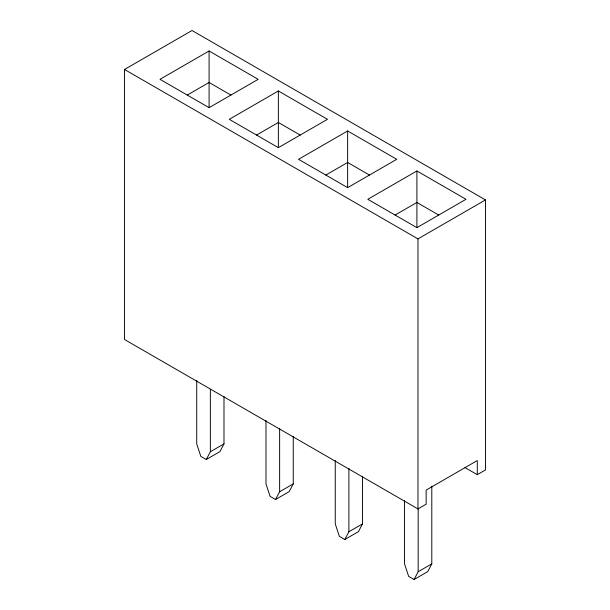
<?xml version="1.0" encoding="UTF-8"?>
<svg xmlns="http://www.w3.org/2000/svg" width="610" height="610" viewBox="0 0 610 610"><rect width="100%" height="100%" fill="white"/><g stroke="black" fill="none" stroke-linecap="round" stroke-linejoin="round"><path stroke-width="0.91" d="M196.725 380.465L196.725 443.882L200.812 456.371L206.264 459.521L210.358 451.751L210.358 389.287M223.992 396.561L223.992 443.882L219.905 451.652L206.264 459.521M265.99 420.458L265.99 483.875L270.085 496.365L275.537 499.514L279.632 491.744L279.632 428.334M293.265 436.554L293.265 483.875L289.171 491.645L275.537 499.514M335.264 460.451L335.264 523.868L339.351 536.358L344.81 539.507L348.897 531.737L348.897 468.327M362.538 476.547L362.538 523.868L358.444 531.638L344.81 539.507M404.537 500.444L404.537 563.861L408.624 576.351L414.076 579.5L418.17 571.73L418.17 508.321M431.804 486.254L431.804 563.861L427.717 571.631L414.076 579.5M477.287 474.679L477.287 460.573L426.154 490.097L426.154 504.203L417.972 508.923L124.531 339.503L124.531 69.471L192.028 30.5L485.468 199.92L485.468 469.959L477.287 474.679L464.927 467.542M209.093 50.981L160.003 79.323L209.093 107.665L258.183 79.323L209.093 50.981L209.093 107.276M187.278 95.069L209.093 82.472L230.915 95.069M278.366 90.974L229.276 119.316L278.366 147.658L327.456 119.316L278.366 90.974L278.366 147.269M256.551 135.062L278.366 122.465L300.181 135.062M347.639 130.967L298.549 159.309L347.639 187.651L396.729 159.309L347.639 130.967L347.639 187.262M325.816 175.055L347.639 162.458L369.454 175.055M416.904 170.96L367.815 199.302L416.904 227.644L465.994 199.302L416.904 170.96L416.904 227.256M395.089 215.048L416.904 202.451L438.727 215.048M124.531 69.471L417.972 238.891L485.468 199.92M210.358 451.751L223.992 443.882M279.632 491.744L293.265 483.875M348.897 531.737L362.538 523.868M418.17 571.73L431.804 563.861M417.972 238.891L417.972 508.923"/></g></svg>
